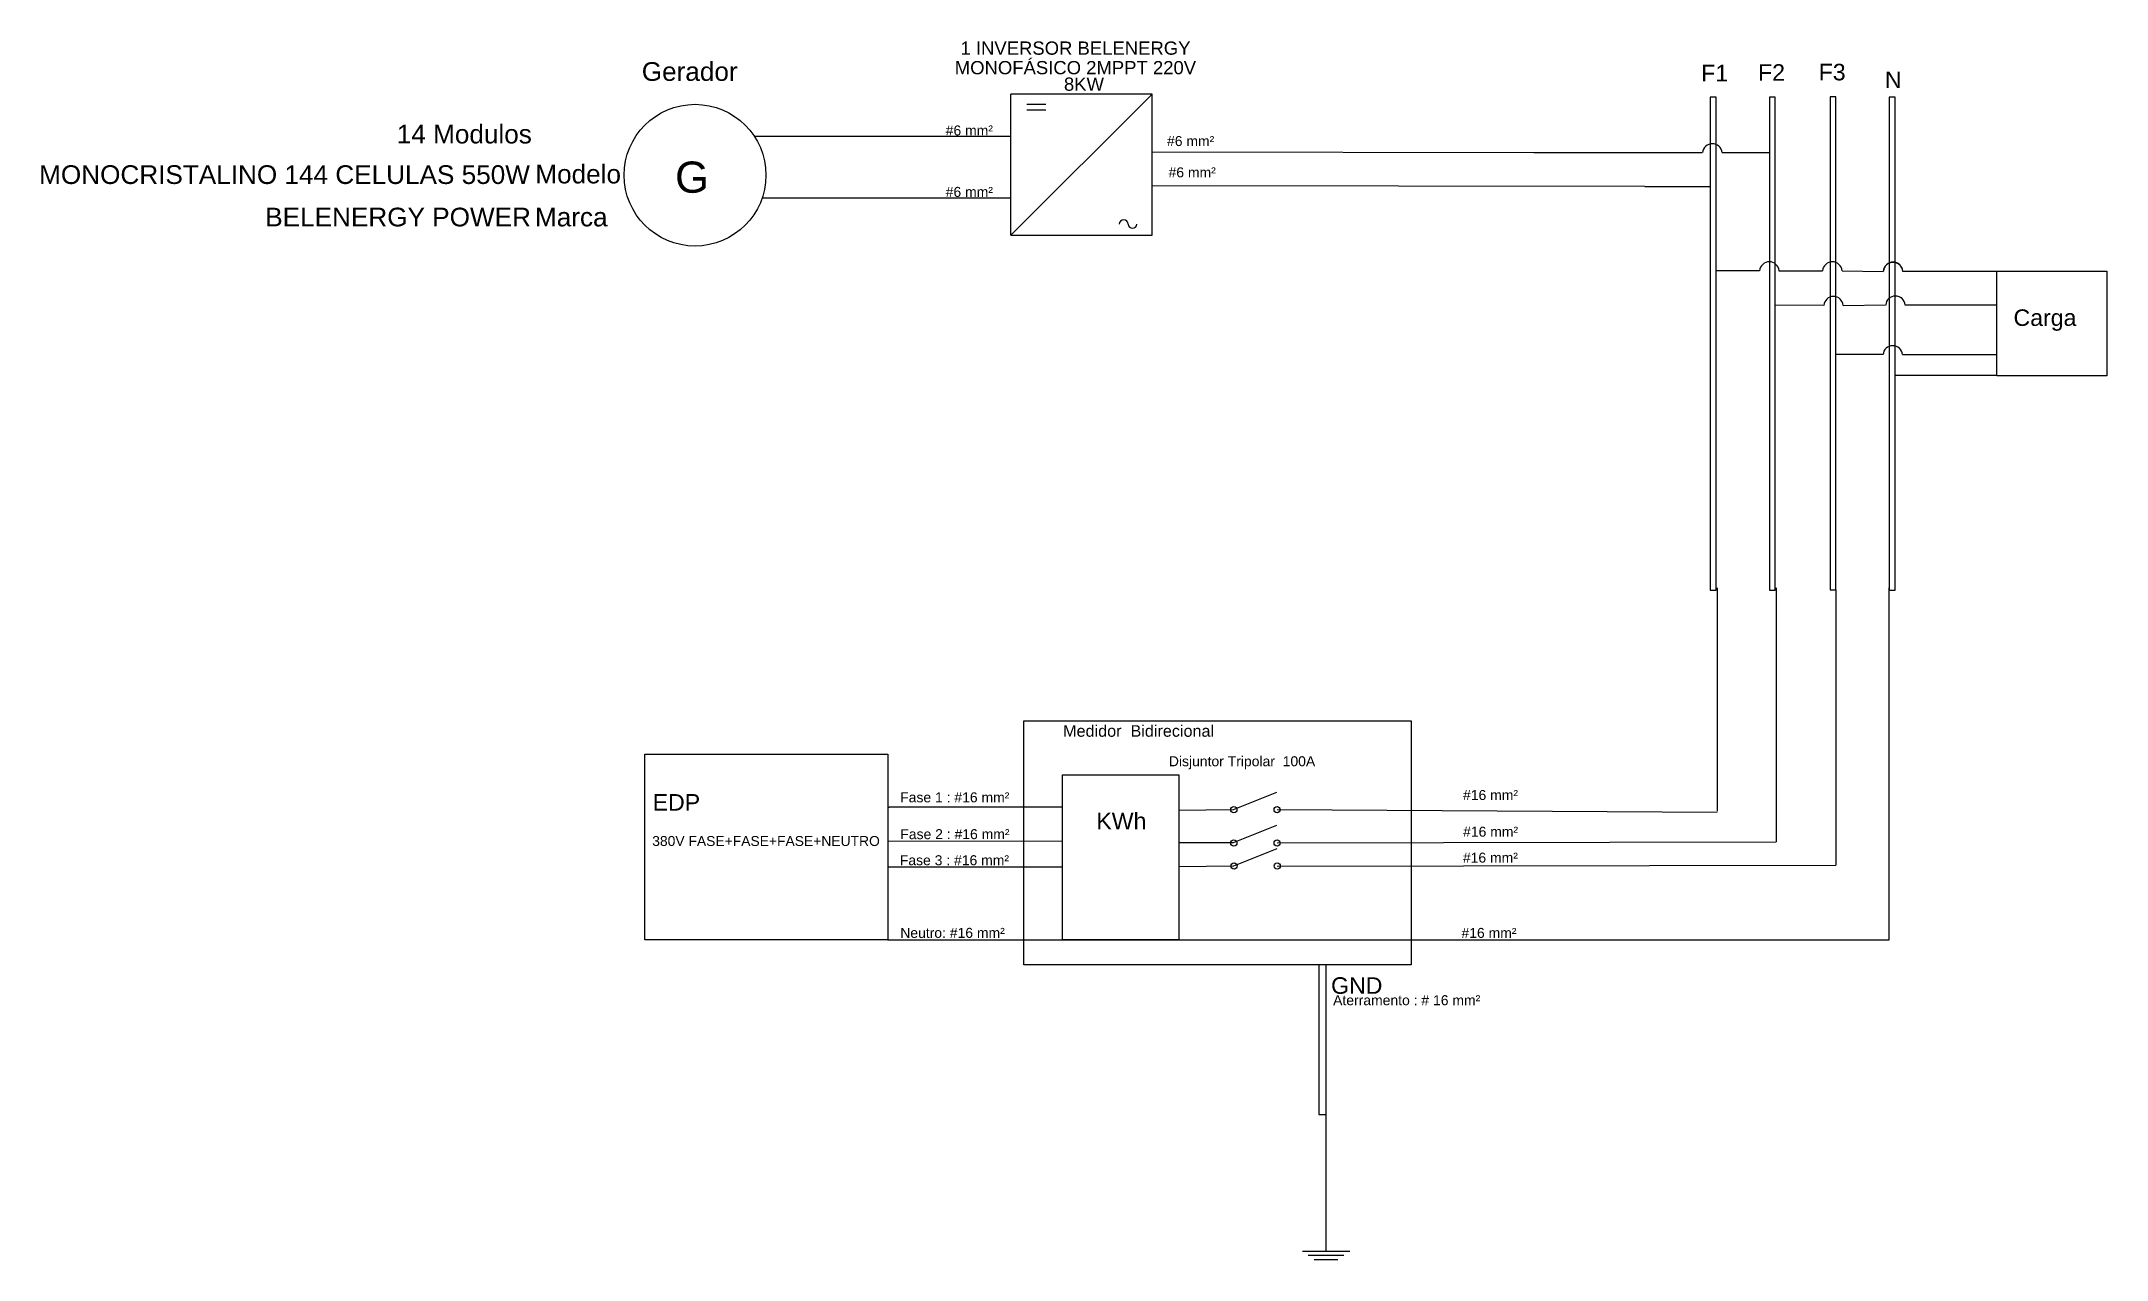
# Model space of a CAD drawing. Header units: millimetres. Extents: x 2384 to 31780, y 1120 to 18467.
import ezdxf

# ---------------------------------------------------------------- set-up
doc = ezdxf.new("R2010")
doc.units = ezdxf.units.MM
doc.styles.add('arial', font='arial.ttf')
doc.styles.get("Standard").update_dxf_attribs({"font": 'arial.ttf'})

msp = doc.modelspace()

# ---------------------------------------------------------------- linework, layer by layer
for p, q in [((18194, 17716), (16182, 17716)), ((18194, 17716), (16182, 15708)), ((16182, 15706), (16182, 17716)), ((18194, 15706), (18194, 17716)), ((26137, 17673), (26137, 10653)), ((26221, 17673), (26137, 17673)), ((26221, 10653), (26221, 17673)), ((26980, 17673), (26980, 11772)), ((27064, 17673), (26980, 17673)), ((26980, 17673), (26980, 10653)), ((27064, 17673), (26980, 17673)), ((27064, 11772), (27064, 17673)), ((27064, 10653), (27064, 17673)), ((27843, 17678), (27843, 11777)), ((27927, 17678), (27843, 17678)), ((27843, 17678), (27843, 10658)), ((27927, 17678), (27843, 17678)), ((27927, 11777), (27927, 17678)), ((27927, 10658), (27927, 17678)), ((28684, 17672), (28684, 11771)), ((28769, 17672), (28684, 17672)), ((28684, 17672), (28684, 10652)), ((28769, 17672), (28684, 17672)), ((28769, 11771), (28769, 17672)), ((28769, 10652), (28769, 17672)), ((16410, 17572), (16679, 17572)), ((16410, 17490), (16679, 17490)), ((16182, 17111), (12535, 17111)), ((23629, 16878), (18194, 16888)), ((26024, 16878), (23629, 16878)), ((26307, 16882), (26981, 16882)), ((16182, 16236), (12644, 16236)), ((25208, 16400), (18194, 16411)), ((25208, 16400), (26135, 16400)), ((16182, 15706), (18194, 15706)), ((26837, 15201), (26221, 15201)), ((27116, 15201), (27737, 15201)), ((28014, 15201), (28601, 15192)), ((28878, 15195), (30146, 15195)), ((30146, 15195), (30215, 15195)), ((27754, 14707), (27062, 14711)), ((28031, 14707), (28634, 14713)), ((28911, 14717), (29870, 14717)), ((29870, 14717), (30215, 14717)), ((28596, 14006), (27928, 14006)), ((28873, 14006), (30215, 14006)), ((28769, 13716), (30215, 13716)), ((26137, 10653), (26221, 10653)), ((26235, 10686), (26235, 7505)), ((26980, 10653), (27064, 10653)), ((27078, 10686), (27078, 7068)), ((27843, 10658), (27927, 10658)), ((27927, 10658), (27927, 6738)), ((28682, 5673), (28686, 10685)), ((28684, 10652), (28769, 10652)), ((19965, 7773), (19349, 7526)), ((14435, 7565), (14430, 7565)), ((14435, 7565), (14450, 7565)), ((16916, 7561), (14450, 7565)), ((19349, 7525), (18571, 7515)), ((19973, 7529), (26235, 7492)), ((14435, 7077), (14430, 7077)), ((16916, 7076), (14435, 7077)), ((19965, 7301), (19349, 7054)), ((19973, 7054), (27078, 7068)), ((19351, 7054), (18576, 7055)), ((19967, 6969), (19351, 6722)), ((14435, 6715), (16916, 6715)), ((19352, 6723), (18574, 6712)), ((19976, 6724), (27923, 6738)), ((14430, 5673), (28682, 5673))]:
    msp.add_line(p, q)
at = {"color": 3}
for p, q in [((20569, 5322), (20569, 3190)), ((20670, 3190), (20670, 5322)), ((20569, 3189), (20670, 3189)), ((20670, 1247), (20670, 3190)), ((21007, 1239), (20333, 1239)), ((20923, 1180), (20417, 1180)), ((20839, 1120), (20502, 1120))]:
    msp.add_line(p, q, dxfattribs=at)
for points in [[(30215, 15195), (31780, 15195), (31780, 13703), (30215, 13703)], [(16368, 8792), (21882, 8792), (21882, 5320), (16368, 5320)], [(10973, 8319), (14430, 8319), (14430, 5673), (10973, 5673)], [(16916, 8022), (18576, 8022), (18576, 5676), (16916, 5676)]]:
    msp.add_lwpolyline(points, close=True)
for centre, radius in [((11688, 16561), 1009), ((19357, 7529), 44), ((19973, 7529), 44), ((19357, 7054), 44), ((19973, 7054), 44), ((19361, 6726), 44), ((19974, 6727), 44)]:
    msp.add_circle(centre, radius)
for centre, radius, start, end in [((26168, 16870), 139, 4.8421, 175.1489), ((17789, 15860), 63.4, 3.9496, 176.0504), ((17915, 15869), 63.4, 183.9496, 356.0504), ((26978, 15189), 139, 4.8264, 175.1736), ((27876, 15189), 139, 4.8264, 175.1736), ((28740, 15184), 139, 4.8264, 175.1489), ((28739, 15180), 139, 4.8264, 175.1489), ((27892, 14695), 139, 4.8264, 175.1736), ((28773, 14701), 139, 4.8264, 175.1489), ((28735, 13994), 139, 4.8264, 175.1736)]:
    msp.add_arc(centre, radius, start, end)

# ---------------------------------------------------------------- texts
for s, height, p in [(' MONOFÁSICO 2MPPT 220V', 188.29, (15312, 17998)), ('1 INVERSOR BELENERGY', 188.29, (15466, 18276)), ('8KW ', 188.3, (16939, 17763)), ('F1', 235.4, (26009, 17897)), ('F2', 235.4, (26818, 17906)), ('F3', 235.4, (27681, 17911)), ('N', 235, (28624, 17802)), ('#6 mm²', 142, (15256, 17127)), ('#6 mm²', 142, (18406, 16976)), ('G', 444, (11404, 16311)), ('#6 mm²', 142, (18428, 16530)), ('#6 mm²', 142, (15256, 16252)), ('Carga', 235.4, (30454, 14415)), ('Medidor  Bidirecional', 164.76, (16927, 8566)), ('Disjuntor Tripolar  100A', 141.98, (18432, 8146)), ('EDP', 235.4, (11085, 7514)), ('Fase 1 : #16 mm²', 141.98, (14608, 7632)), ('#16 mm²', 142, (22619, 7665)), ('KWh', 235.4, (17400, 7248)), ('380V FASE+FASE+FASE+NEUTRO', 141.22, (11079, 7011)), ('Fase 2 : #16 mm²', 141.98, (14610, 7108)), ('#16 mm²', 142, (22620, 7143)), ('Fase 3 : #16 mm²', 141.98, (14603, 6737)), ('#16 mm²', 142, (22617, 6774)), ('Neutro: #16 mm²', 141.98, (14609, 5703)), ('#16 mm²', 142, (22597, 5702)), ('GND', 235.4, (20741, 4906)), ('Aterramento : # 16 mm²', 141.98, (20770, 4744))]:
    msp.add_text(s, height=height).set_placement(p)
at = {"style": 'arial'}
for s, p in [('Gerador ', (10930, 17904)), ('Modelo', (9415, 16444)), ('Marca', (9410, 15832))]:
    msp.add_text(s, height=266.2, dxfattribs=at).set_placement(p)
at = {"color": 2, "style": 'arial'}
for s, height, p in [('14 Modulos', 266.2, (7443, 17013)), ('MONOCRISTALINO 144 CELULAS 550W', 266.22, (2353, 16436)), ('BELENERGY POWER', 266.22, (5571, 15832))]:
    msp.add_text(s, height=height, dxfattribs=at).set_placement(p)

doc.saveas('drawing.dxf')
